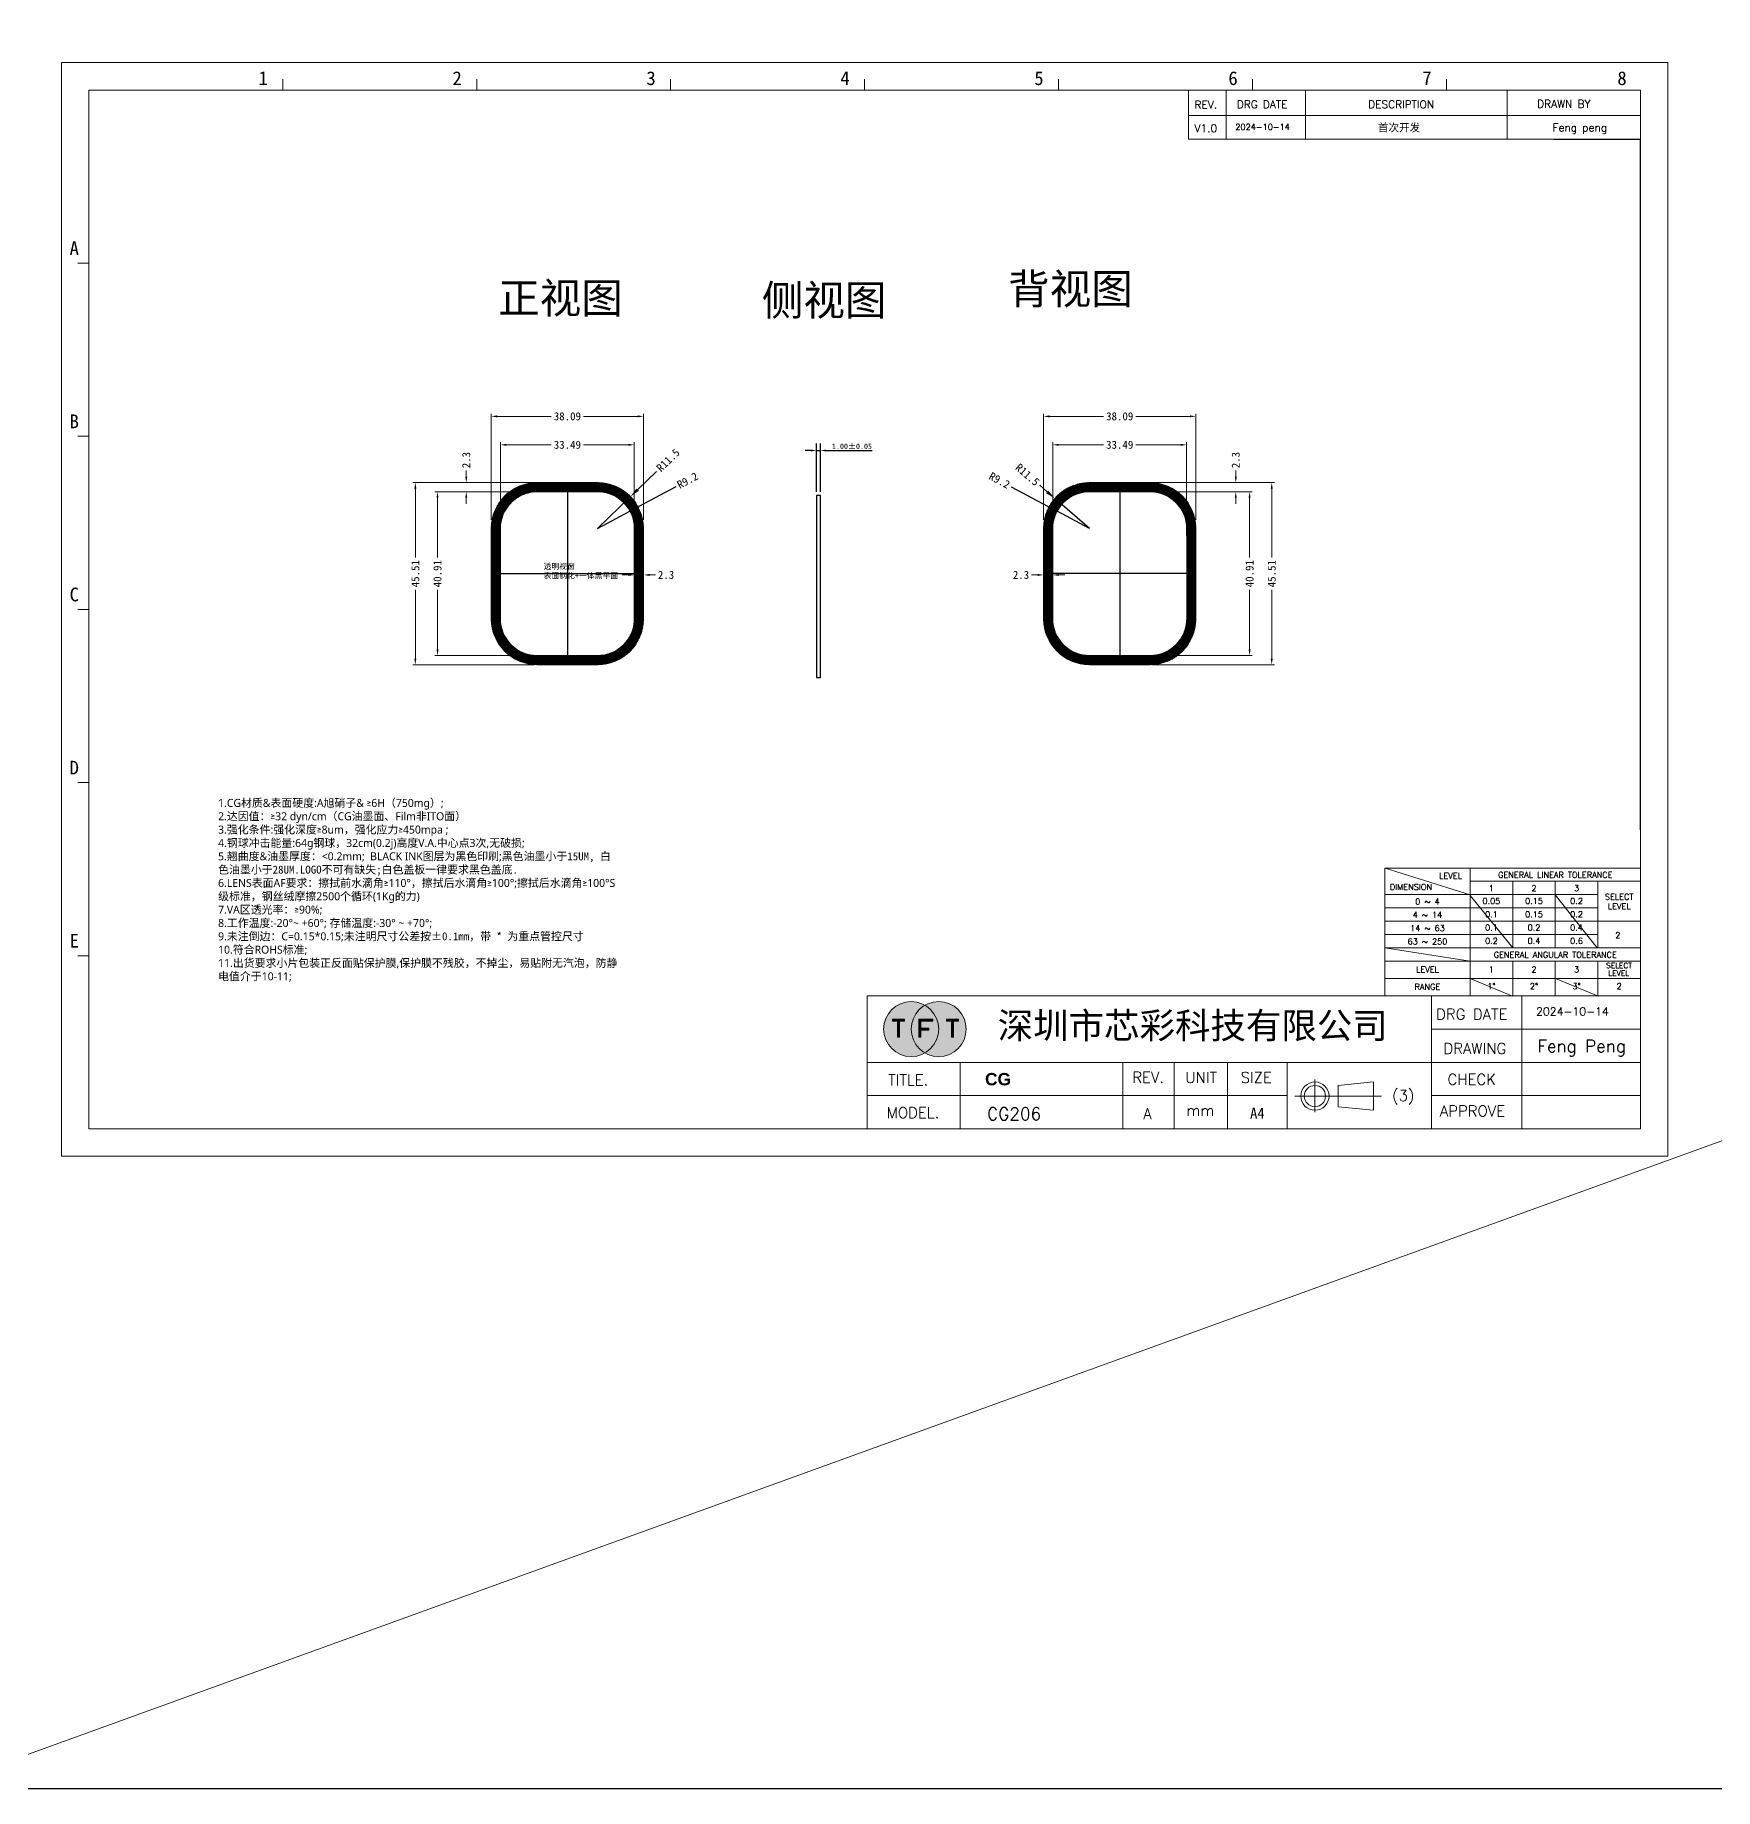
# Model space of a CAD drawing. Header units: inches. Extents: x 1765 to 5217, y -1519 to 441.
# Drawn here: x 3378.1 to 3798.1, y -1072.9 to -634.5 of the extents above; entities that cross this region are included whole.
import ezdxf
from ezdxf.enums import TextEntityAlignment as Align

# ---------------------------------------------------------------- set-up
doc = ezdxf.new("R2010")
doc.units = ezdxf.units.IN
doc.header["$MEASUREMENT"] = 0
for name, color, linetype in [('3', 2, 'Continuous'), ('LENS', 6, 'Continuous'), ('标注', 3, 'Continuous')]:
    doc.layers.add(name, color=color, linetype=linetype)
for name, color, linetype, lineweight in [('AA', 7, 'Continuous', 13), ('DIM', 3, 'Continuous', 15), ('图框', 255, 'Continuous', 5)]:
    doc.layers.add(name, color=color, linetype=linetype, lineweight=lineweight)
doc.styles.add('Arial', font='')
doc.styles.add('C-E02$0$HZ', font='')
doc.styles.add('Chinese', font='')
doc.styles.add('JONES', font='romans.shx')
doc.styles.add('ROMANS', font='romans.shx', dxfattribs={"bigfont": 'gbcbig.shx'})
doc.styles.add('宋', font='', dxfattribs={"height": 2})
doc.styles.add('宋体', font='')
doc.styles.get('Arial').set_extended_font_data('SimSun')
doc.styles.get('C-E02$0$HZ').set_extended_font_data('NSimSun')
doc.styles.get('Chinese').set_extended_font_data('SimSun')
doc.styles.get('宋').set_extended_font_data('SimSun')
doc.styles.get('宋体').set_extended_font_data('SimSun')
doc.dimstyles.new('ISO-25', dxfattribs={"dimtxt": 2, "dimasz": 2.5, "dimexe": 1.25, "dimexo": 0.625, "dimtad": 0, "dimrnd": 0.005, "dimdsep": 46, "dimtxsty": '宋体', "dimcen": 2.5, "dimclrd": 3, "dimclre": 3, "dimclrt": 3, "dimadec": 0, "dimazin": 0, "dimtfac": 1, "dimtmove": 0, "dimatfit": 3, "dimfxl": 0, "dimarcsym": 0})
doc.dimstyles.new('YanXiu', dxfattribs={"dimtxt": 2.5, "dimasz": 2.2, "dimexe": 0.66, "dimexo": 0.66, "dimgap": 0.66, "dimtad": 0, "dimdsep": 46, "dimtxsty": 'Chinese', "dimcen": 0, "dimclrd": 119, "dimclre": 119, "dimclrt": 42, "dimazin": 2, "dimtfac": 1, "dimtofl": 0, "dimtmove": 0, "dimatfit": 3, "dimfxl": 0, "dimlwd": 5, "dimlwe": 5, "dimarcsym": 0})
doc.dimstyles.new('标注-赛华', dxfattribs={"dimtxt": 2.5, "dimasz": 2.5, "dimexe": 1.25, "dimexo": 0.65, "dimtad": 1, "dimzin": 1, "dimdsep": 46, "dimtxsty": 'Arial', "dimcen": 1.5, "dimadec": 0, "dimazin": 0, "dimtfac": 1, "dimtmove": 0, "dimatfit": 3, "dimfxl": 0, "dimtolj": 1, "dimtzin": 0, "dimarcsym": 0})
pattern_1 = [(45, (1446.77874, -112.53366), (-0.0883883476, 0.0883883476), [])]

# ---------------------------------------------------------------- blocks, each defined once
blk = doc.blocks.new('*D38')
at = {"layer": 'Defpoints', "color": 0, "transparency": 16777216}
for p in [(3503.63, -746.34), (3473.17, -791.85), (3503.63, -791.85)]:
    blk.add_point(p, dxfattribs=at)
at = {"layer": '标注', "color": 3, "lineweight": 5, "transparency": 16777216}
for p, q in [((3502.97, -746.34), (3472.51, -746.34)), ((3473.17, -747.84), (3473.17, -765.07)), ((3473.17, -790.35), (3473.17, -773.12)), ((3502.97, -791.85), (3472.51, -791.85))]:
    blk.add_line(p, q, dxfattribs=at)
at = {"layer": '标注', "color": 3, "transparency": 16777216}
for points in [[(3472.92, -747.84), (3473.42, -747.84), (3473.17, -746.34)], [(3472.92, -790.35), (3473.42, -790.35), (3473.17, -791.85)]]:
    blk.add_solid(points, dxfattribs=at)
at = {"layer": '标注', "color": 3, "transparency": 16777216, "insert": (3473.17, -769.1), "char_height": 2, "attachment_point": 5, "rotation": 90, "style": '宋'}
blk.add_mtext('45.51', dxfattribs=at)
blk = doc.blocks.new('*D39')
at = {"layer": 'Defpoints', "color": 0, "transparency": 16777216}
for p in [(3530.22, -729.78), (3492.13, -756.34), (3530.22, -756.34)]:
    blk.add_point(p, dxfattribs=at)
at = {"layer": '标注', "color": 3, "lineweight": 5, "transparency": 16777216}
for p, q in [((3492.13, -755.68), (3492.13, -729.12)), ((3493.63, -729.78), (3507.12, -729.78)), ((3528.72, -729.78), (3515.23, -729.78)), ((3530.22, -755.68), (3530.22, -729.12))]:
    blk.add_line(p, q, dxfattribs=at)
at = {"layer": '标注', "color": 3, "transparency": 16777216}
for points in [[(3493.63, -729.53), (3493.63, -730.03), (3492.13, -729.78)], [(3528.72, -729.53), (3528.72, -730.03), (3530.22, -729.78)]]:
    blk.add_solid(points, dxfattribs=at)
at = {"layer": '标注', "color": 3, "transparency": 16777216, "insert": (3511.18, -729.78), "char_height": 2, "attachment_point": 5, "style": '宋'}
blk.add_mtext('38.09', dxfattribs=at)
blk = doc.blocks.new('*D40')
at = {"layer": 'Defpoints', "color": 0, "transparency": 16777216}
for p in [(3527.92, -769.1), (3530.22, -769.1), (3530.22, -769.42)]:
    blk.add_point(p, dxfattribs=at)
at = {"layer": '标注', "color": 3, "lineweight": 5, "transparency": 16777216}
for p, q in [((3526.42, -769.42), (3524.92, -769.42)), ((3527.92, -769.76), (3527.92, -770.08)), ((3530.22, -769.76), (3530.22, -770.08)), ((3531.72, -769.42), (3533.22, -769.42))]:
    blk.add_line(p, q, dxfattribs=at)
at = {"layer": '标注', "color": 3, "transparency": 16777216}
for points in [[(3526.42, -769.17), (3526.42, -769.67), (3527.92, -769.42)], [(3531.72, -769.17), (3531.72, -769.67), (3530.22, -769.42)]]:
    blk.add_solid(points, dxfattribs=at)
at = {"layer": '标注', "color": 3, "transparency": 16777216, "insert": (3535.85, -769.42), "char_height": 2, "attachment_point": 5, "style": '宋'}
blk.add_mtext('2.3', dxfattribs=at)
blk = doc.blocks.new('*D41')
at = {"layer": 'Defpoints', "color": 0, "transparency": 16777216}
for p in [(3485.9, -746.34), (3513.76, -746.34), (3513.76, -748.64)]:
    blk.add_point(p, dxfattribs=at)
at = {"layer": '标注', "color": 3, "lineweight": 5, "transparency": 16777216}
for p, q in [((3485.9, -744.84), (3485.9, -743.34)), ((3513.1, -746.34), (3485.24, -746.34)), ((3513.1, -748.64), (3485.24, -748.64)), ((3485.9, -750.14), (3485.9, -751.64))]:
    blk.add_line(p, q, dxfattribs=at)
at = {"layer": '标注', "color": 3, "transparency": 16777216}
for points in [[(3485.65, -744.84), (3486.15, -744.84), (3485.9, -746.34)], [(3485.65, -750.14), (3486.15, -750.14), (3485.9, -748.64)]]:
    blk.add_solid(points, dxfattribs=at)
at = {"layer": '标注', "color": 3, "transparency": 16777216, "insert": (3485.9, -740.71), "char_height": 2, "attachment_point": 5, "rotation": 90, "style": '宋'}
blk.add_mtext('2.3', dxfattribs=at)
blk = doc.blocks.new('*D42')
at = {"color": 3, "lineweight": -2, "transparency": 16777216}
for p, q in [((3538.27, -747.37), (3529.03, -752.32)), ((3518.72, -757.84), (3526.83, -753.5))]:
    blk.add_line(p, q, dxfattribs=at)
at = {"color": 3, "transparency": 16777216}
blk.add_solid([(3528.84, -751.95), (3529.23, -752.68), (3526.83, -753.5)], dxfattribs=at)
at = {"layer": 'Defpoints', "color": 0, "transparency": 16777216}
for p in [(3526.83, -753.5), (3518.72, -757.84)]:
    blk.add_point(p, dxfattribs=at)
at = {"color": 3, "transparency": 16777216, "insert": (3541.22, -745.79), "char_height": 2, "attachment_point": 5, "rotation": 28.1713, "style": '宋体'}
blk.add_mtext('R9.2', dxfattribs=at)
blk = doc.blocks.new('*D43')
at = {"layer": 'Defpoints', "color": 0, "transparency": 16777216}
for p in [(3527.92, -736.9), (3494.43, -760.18), (3527.92, -760.18)]:
    blk.add_point(p, dxfattribs=at)
at = {"layer": '标注', "color": 3, "lineweight": 5, "transparency": 16777216}
for p, q in [((3494.43, -759.52), (3494.43, -736.24)), ((3527.92, -759.52), (3527.92, -736.24)), ((3495.93, -736.9), (3507.12, -736.9)), ((3526.42, -736.9), (3515.23, -736.9))]:
    blk.add_line(p, q, dxfattribs=at)
at = {"layer": '标注', "color": 3, "transparency": 16777216}
for points in [[(3495.93, -736.65), (3495.93, -737.15), (3494.43, -736.9)], [(3526.42, -736.65), (3526.42, -737.15), (3527.92, -736.9)]]:
    blk.add_solid(points, dxfattribs=at)
at = {"layer": '标注', "color": 3, "transparency": 16777216, "insert": (3511.18, -736.9), "char_height": 2, "attachment_point": 5, "style": '宋'}
blk.add_mtext('33.49', dxfattribs=at)
blk = doc.blocks.new('*D44')
at = {"layer": 'Defpoints', "color": 0, "transparency": 16777216}
for p in [(3511.18, -748.64), (3478.71, -789.55), (3511.18, -789.55)]:
    blk.add_point(p, dxfattribs=at)
at = {"layer": '标注', "color": 3, "lineweight": 5, "transparency": 16777216}
for p, q in [((3510.52, -748.64), (3478.05, -748.64)), ((3478.71, -750.14), (3478.71, -765.07)), ((3478.71, -788.05), (3478.71, -773.12)), ((3510.52, -789.55), (3478.05, -789.55))]:
    blk.add_line(p, q, dxfattribs=at)
at = {"layer": '标注', "color": 3, "transparency": 16777216}
for points in [[(3478.46, -750.14), (3478.96, -750.14), (3478.71, -748.64)], [(3478.46, -788.05), (3478.96, -788.05), (3478.71, -789.55)]]:
    blk.add_solid(points, dxfattribs=at)
at = {"layer": '标注', "color": 3, "transparency": 16777216, "insert": (3478.71, -769.1), "char_height": 2, "attachment_point": 5, "rotation": 90, "style": '宋'}
blk.add_mtext('40.91', dxfattribs=at)
blk = doc.blocks.new('*D45')
at = {"layer": 'Defpoints', "color": 0, "transparency": 16777216}
for p in [(3574.46, -738.31), (3573.46, -749.58), (3574.46, -749.58)]:
    blk.add_point(p, dxfattribs=at)
at = {"layer": 'DIM', "color": 3, "lineweight": -2, "transparency": 16777216}
for p, q in [((3572.06, -738.31), (3570.66, -738.31)), ((3573.46, -748.67), (3573.46, -736.56)), ((3573.46, -738.31), (3574.46, -738.31)), ((3574.46, -748.67), (3574.46, -736.56)), ((3575.86, -738.31), (3587.42, -738.31))]:
    blk.add_line(p, q, dxfattribs=at)
at = {"layer": 'DIM', "color": 3, "transparency": 16777216}
for points in [[(3572.06, -738.08), (3572.06, -738.55), (3573.46, -738.31)], [(3575.86, -738.08), (3575.86, -738.55), (3574.46, -738.31)]]:
    blk.add_solid(points, dxfattribs=at)
at = {"layer": 'DIM', "color": 3, "transparency": 16777216, "insert": (3582.34, -737.28), "char_height": 1.4, "attachment_point": 5, "style": 'Arial'}
blk.add_mtext('\\A1;1.00±0.05', dxfattribs=at)
blk = doc.blocks.new('*D55')
at = {"layer": 'Defpoints', "color": 0, "transparency": 16777216}
for p in [(3656.82, -746.34), (3656.82, -791.85), (3687.29, -791.85)]:
    blk.add_point(p, dxfattribs=at)
at = {"layer": '标注', "color": 3, "lineweight": 5, "transparency": 16777216}
for p, q in [((3657.48, -746.34), (3687.95, -746.34)), ((3687.29, -747.84), (3687.29, -765.07)), ((3687.29, -790.35), (3687.29, -773.12)), ((3657.48, -791.85), (3687.95, -791.85))]:
    blk.add_line(p, q, dxfattribs=at)
at = {"layer": '标注', "color": 3, "transparency": 16777216}
for points in [[(3687.04, -747.84), (3687.54, -747.84), (3687.29, -746.34)], [(3687.04, -790.35), (3687.54, -790.35), (3687.29, -791.85)]]:
    blk.add_solid(points, dxfattribs=at)
at = {"layer": '标注', "color": 3, "transparency": 16777216, "insert": (3687.29, -769.1), "char_height": 2, "attachment_point": 5, "rotation": 90, "style": '宋'}
blk.add_mtext('45.51', dxfattribs=at)
blk = doc.blocks.new('*D56')
at = {"layer": 'Defpoints', "color": 0, "transparency": 16777216}
for p in [(3630.23, -729.78), (3630.23, -756.34), (3668.32, -756.34)]:
    blk.add_point(p, dxfattribs=at)
at = {"layer": '标注', "color": 3, "lineweight": 5, "transparency": 16777216}
for p, q in [((3630.23, -755.68), (3630.23, -729.12)), ((3631.73, -729.78), (3645.22, -729.78)), ((3666.82, -729.78), (3653.33, -729.78)), ((3668.32, -755.68), (3668.32, -729.12))]:
    blk.add_line(p, q, dxfattribs=at)
at = {"layer": '标注', "color": 3, "transparency": 16777216}
for points in [[(3631.73, -729.53), (3631.73, -730.03), (3630.23, -729.78)], [(3666.82, -729.53), (3666.82, -730.03), (3668.32, -729.78)]]:
    blk.add_solid(points, dxfattribs=at)
at = {"layer": '标注', "color": 3, "transparency": 16777216, "insert": (3649.28, -729.78), "char_height": 2, "attachment_point": 5, "style": '宋'}
blk.add_mtext('38.09', dxfattribs=at)
blk = doc.blocks.new('*D57')
at = {"layer": 'Defpoints', "color": 0, "transparency": 16777216}
for p in [(3630.23, -769.1), (3630.23, -769.42), (3632.53, -769.1)]:
    blk.add_point(p, dxfattribs=at)
at = {"layer": '标注', "color": 3, "lineweight": 5, "transparency": 16777216}
for p, q in [((3628.73, -769.42), (3627.23, -769.42)), ((3630.23, -769.76), (3630.23, -770.08)), ((3632.53, -769.76), (3632.53, -770.08)), ((3634.03, -769.42), (3635.53, -769.42))]:
    blk.add_line(p, q, dxfattribs=at)
at = {"layer": '标注', "color": 3, "transparency": 16777216}
for points in [[(3628.73, -769.17), (3628.73, -769.67), (3630.23, -769.42)], [(3634.03, -769.17), (3634.03, -769.67), (3632.53, -769.42)]]:
    blk.add_solid(points, dxfattribs=at)
at = {"layer": '标注', "color": 3, "transparency": 16777216, "insert": (3624.6, -769.42), "char_height": 2, "attachment_point": 5, "style": '宋'}
blk.add_mtext('2.3', dxfattribs=at)
blk = doc.blocks.new('*D58')
at = {"color": 3, "lineweight": -2, "transparency": 16777216}
for p, q in [((3622.17, -747.36), (3631.42, -752.32)), ((3641.73, -757.84), (3633.62, -753.5))]:
    blk.add_line(p, q, dxfattribs=at)
at = {"color": 3, "transparency": 16777216}
blk.add_solid([(3631.62, -751.95), (3631.22, -752.68), (3633.62, -753.5)], dxfattribs=at)
at = {"layer": 'Defpoints', "color": 0, "transparency": 16777216}
for p in [(3633.62, -753.5), (3641.73, -757.84)]:
    blk.add_point(p, dxfattribs=at)
at = {"color": 3, "transparency": 16777216, "insert": (3619.23, -745.79), "char_height": 2, "attachment_point": 5, "rotation": 331.8287, "style": '宋体'}
blk.add_mtext('R9.2', dxfattribs=at)
blk = doc.blocks.new('*D59')
at = {"layer": 'Defpoints', "color": 0, "transparency": 16777216}
for p in [(3632.53, -736.9), (3632.53, -760.18), (3666.02, -760.18)]:
    blk.add_point(p, dxfattribs=at)
at = {"layer": '标注', "color": 3, "lineweight": 5, "transparency": 16777216}
for p, q in [((3632.53, -759.52), (3632.53, -736.24)), ((3666.02, -759.52), (3666.02, -736.24)), ((3634.03, -736.9), (3645.22, -736.9)), ((3664.52, -736.9), (3653.33, -736.9))]:
    blk.add_line(p, q, dxfattribs=at)
at = {"layer": '标注', "color": 3, "transparency": 16777216}
for points in [[(3634.03, -736.65), (3634.03, -737.15), (3632.53, -736.9)], [(3664.52, -736.65), (3664.52, -737.15), (3666.02, -736.9)]]:
    blk.add_solid(points, dxfattribs=at)
at = {"layer": '标注', "color": 3, "transparency": 16777216, "insert": (3649.28, -736.9), "char_height": 2, "attachment_point": 5, "style": '宋'}
blk.add_mtext('33.49', dxfattribs=at)
blk = doc.blocks.new('*D60')
at = {"layer": 'Defpoints', "color": 0, "transparency": 16777216}
for p in [(3649.28, -748.64), (3649.28, -789.55), (3681.75, -789.55)]:
    blk.add_point(p, dxfattribs=at)
at = {"layer": '标注', "color": 3, "lineweight": 5, "transparency": 16777216}
for p, q in [((3649.94, -748.64), (3682.41, -748.64)), ((3681.75, -750.14), (3681.75, -765.07)), ((3681.75, -788.05), (3681.75, -773.12)), ((3649.94, -789.55), (3682.41, -789.55))]:
    blk.add_line(p, q, dxfattribs=at)
at = {"layer": '标注', "color": 3, "transparency": 16777216}
for points in [[(3681.5, -750.14), (3682, -750.14), (3681.75, -748.64)], [(3681.5, -788.05), (3682, -788.05), (3681.75, -789.55)]]:
    blk.add_solid(points, dxfattribs=at)
at = {"layer": '标注', "color": 3, "transparency": 16777216, "insert": (3681.75, -769.1), "char_height": 2, "attachment_point": 5, "rotation": 90, "style": '宋'}
blk.add_mtext('40.91', dxfattribs=at)
blk = doc.blocks.new('*D62')
at = {"color": 3, "lineweight": -2, "transparency": 16777216}
for p, q in [((3629.27, -747.02), (3631.16, -748.66)), ((3641.73, -757.84), (3633.05, -750.3))]:
    blk.add_line(p, q, dxfattribs=at)
at = {"color": 3, "transparency": 16777216}
blk.add_solid([(3631.44, -748.35), (3630.89, -748.98), (3633.05, -750.3)], dxfattribs=at)
at = {"layer": 'Defpoints', "color": 0, "transparency": 16777216}
for p in [(3633.05, -750.3), (3641.73, -757.84)]:
    blk.add_point(p, dxfattribs=at)
at = {"color": 3, "transparency": 16777216, "insert": (3626.22, -744.37), "char_height": 2, "attachment_point": 5, "rotation": 319.0345, "style": '宋体'}
blk.add_mtext('R11.5', dxfattribs=at)
blk = doc.blocks.new('*D63')
at = {"color": 3, "lineweight": -2, "transparency": 16777216}
for p, q in [((3533.45, -743.55), (3528.77, -748.09)), ((3518.72, -757.84), (3526.97, -749.83))]:
    blk.add_line(p, q, dxfattribs=at)
at = {"color": 3, "transparency": 16777216}
blk.add_solid([(3528.48, -747.79), (3529.06, -748.39), (3526.97, -749.83)], dxfattribs=at)
at = {"layer": 'Defpoints', "color": 0, "transparency": 16777216}
for p in [(3526.97, -749.83), (3518.72, -757.84)]:
    blk.add_point(p, dxfattribs=at)
at = {"color": 3, "transparency": 16777216, "insert": (3536.35, -740.73), "char_height": 2, "attachment_point": 5, "rotation": 44.1389, "style": '宋体'}
blk.add_mtext('R11.5', dxfattribs=at)
blk = doc.blocks.new('*D78')
at = {"layer": 'Defpoints', "color": 0, "transparency": 16777216}
for p in [(3655.2, -746.34), (3655.2, -748.64), (3678.3, -746.34)]:
    blk.add_point(p, dxfattribs=at)
at = {"layer": '标注', "color": 3, "lineweight": 5, "transparency": 16777216}
for p, q in [((3678.3, -744.84), (3678.3, -743.34)), ((3655.86, -746.34), (3678.96, -746.34)), ((3655.86, -748.64), (3678.96, -748.64)), ((3678.3, -750.14), (3678.3, -751.64))]:
    blk.add_line(p, q, dxfattribs=at)
at = {"layer": '标注', "color": 3, "transparency": 16777216}
for points in [[(3678.05, -744.84), (3678.55, -744.84), (3678.3, -746.34)], [(3678.05, -750.14), (3678.55, -750.14), (3678.3, -748.64)]]:
    blk.add_solid(points, dxfattribs=at)
at = {"layer": '标注', "color": 3, "transparency": 16777216, "insert": (3678.3, -740.71), "char_height": 2, "attachment_point": 5, "rotation": 90, "style": '宋'}
blk.add_mtext('2.3', dxfattribs=at)

msp = doc.modelspace()

# ---------------------------------------------------------------- hatches: boundary and pattern name
h = msp.add_hatch()
h.set_pattern_fill('ANSI31', color=256)
h.set_pattern_definition(pattern_1)
h.paths.add_polyline_path([(3518.721, -746.34), (3511.176, -746.34), (3511.176, -748.64), (3518.721, -748.64, -0.4142136), (3527.921, -757.84), (3527.921, -780.35, -0.4142136), (3518.721, -789.55), (3511.176, -789.55), (3511.176, -789.551), (3511.176, -791.85), (3518.721, -791.85, 0.4142136), (3530.221, -780.35), (3530.221, -757.84, 0.4142136)])
h.paths.add_polyline_path([(3511.176, -746.34), (3503.631, -746.34, 0.4142136), (3492.131, -757.84), (3492.131, -780.35, 0.4142136), (3503.631, -791.85), (3511.176, -791.85), (3511.176, -789.55), (3503.631, -789.55, -0.4142136), (3494.431, -780.35), (3494.431, -757.84, -0.4142136), (3503.631, -748.64), (3511.176, -748.64), (3511.176, -748.639)])
h = msp.add_hatch()
h.set_pattern_fill('ANSI31', color=256)
h.set_pattern_definition(pattern_1)
edge = h.paths.add_edge_path()
edge.add_line((3656.824, -746.34), (3641.734, -746.34))
edge.add_arc((3641.734, -757.84), 11.5, 90, 180)
edge.add_line((3630.234, -757.84), (3630.234, -780.35))
edge.add_arc((3641.734, -780.35), 11.5, 180, 270)
edge.add_line((3641.734, -791.85), (3656.824, -791.85))
edge.add_arc((3656.824, -780.35), 11.5, 270, 360)
edge.add_line((3668.324, -780.35), (3668.324, -757.84))
edge.add_arc((3656.824, -757.84), 11.5, 0, 90)
edge = h.paths.add_edge_path(flags=16)
edge.add_line((3641.734, -748.64), (3656.824, -748.64))
edge.add_arc((3656.824, -757.84), 9.2, 0, 90, ccw=False)
edge.add_line((3666.024, -757.84), (3666.024, -780.35))
edge.add_arc((3656.824, -780.35), 9.2, -90, 0, ccw=False)
edge.add_line((3656.824, -789.55), (3641.734, -789.55))
edge.add_arc((3641.734, -780.35), 9.2, 180, 270, ccw=False)
edge.add_line((3632.534, -780.35), (3632.534, -757.84))
edge.add_arc((3641.734, -757.84), 9.2, 90, 180, ccw=False)
h = msp.add_hatch()
h.set_pattern_fill('ANSI31', color=256)
h.paths.add_polyline_path([(3594.248, -880.937), (3595.498, -880.937), (3595.498, -880.437), (3592.498, -880.437), (3592.498, -880.937), (3593.748, -880.937), (3593.748, -884.937), (3594.248, -884.937)])
h = msp.add_hatch(color=256)
h.dxf.hatch_style = 1
h.paths.add_polyline_path([(3595.498, -880.437), (3592.498, -880.437), (3592.498, -880.937), (3593.748, -880.937), (3593.748, -884.937), (3594.248, -884.937), (3594.248, -880.937), (3595.498, -880.937)])
h = msp.add_hatch(color=256)
h.dxf.hatch_style = 1
h.paths.add_polyline_path([(3599.581, -880.937), (3602.581, -880.937), (3602.581, -880.437), (3599.081, -880.437), (3599.081, -884.937), (3599.581, -884.937), (3599.581, -883.187), (3601.581, -883.187), (3601.581, -882.687), (3599.581, -882.687)])
h = msp.add_hatch(color=256)
h.dxf.hatch_style = 1
h.paths.add_polyline_path([(3608.961, -880.437), (3605.961, -880.437), (3605.961, -880.937), (3607.211, -880.937), (3607.211, -884.937), (3607.711, -884.937), (3607.711, -880.937), (3608.961, -880.937)])
at = {"layer": 'DIM'}
h = msp.add_hatch(color=1, dxfattribs=at)
h.dxf.hatch_style = 1
h.paths.add_polyline_path([(3600.581, -888.896, -0.2679492), (3597.141, -882.937, -0.2679492), (3600.581, -876.979, 0.5773503), (3590.261, -882.937, 0.5773503)])
h.paths.add_polyline_path([(3594.248, -884.937), (3593.748, -884.937), (3593.748, -880.937), (3592.498, -880.937), (3592.498, -880.437), (3595.498, -880.437), (3595.498, -880.937), (3594.248, -880.937)], flags=16)
h = msp.add_hatch(color=5, dxfattribs=at)
h.dxf.hatch_style = 1
h.paths.add_polyline_path([(3604.021, -882.937, -0.2679492), (3600.581, -888.896, 0.5773503), (3610.901, -882.937, 0.5773503), (3600.581, -876.979, -0.2679492)])
h.paths.add_polyline_path([(3605.961, -880.437), (3608.961, -880.437), (3608.961, -880.937), (3607.711, -880.937), (3607.711, -884.937), (3607.211, -884.937), (3607.211, -880.937), (3605.961, -880.937)], flags=16)
h = msp.add_hatch(color=3, dxfattribs=at)
h.dxf.hatch_style = 1
h.paths.add_polyline_path([(3600.581, -876.979, 0.2679492), (3597.141, -882.937, 0.2679492), (3600.581, -888.896, 0.2679492), (3604.021, -882.937, 0.2679492)])
h.paths.add_polyline_path([(3602.581, -880.437), (3602.581, -880.937), (3599.581, -880.937), (3599.581, -882.687), (3601.581, -882.687), (3601.581, -883.187), (3599.581, -883.187), (3599.581, -884.937), (3599.081, -884.937), (3599.081, -880.437)], flags=16)

# ---------------------------------------------------------------- linework, layer by layer
for p, q in [((3757.793, -660.508), (3779.493, -660.508)), ((3511.176, -746.34), (3511.176, -791.85)), ((3511.176, -748.64), (3511.176, -789.55)), ((3573.459, -749.584), (3573.459, -795.094)), ((3574.459, -749.584), (3573.459, -749.584)), ((3574.459, -795.094), (3574.459, -749.584)), ((3649.279, -746.34), (3649.279, -791.85)), ((3649.279, -748.64), (3649.279, -789.55)), ((3573.459, -795.094), (3574.459, -795.094)), ((3898.508, -1072.853), (3268.634, -1072.853))]:
    msp.add_line(p, q)
at = {"color": 3, "lineweight": 0}
for p, q in [((3503.631, -746.34), (3518.721, -746.34)), ((3656.824, -746.34), (3641.734, -746.34)), ((3492.131, -757.84), (3492.131, -780.35)), ((3530.221, -757.84), (3530.221, -780.35)), ((3630.234, -757.84), (3630.234, -780.35)), ((3668.324, -757.84), (3668.324, -780.35)), ((3518.721, -791.85), (3503.631, -791.85)), ((3641.734, -791.85), (3656.824, -791.85))]:
    msp.add_line(p, q, dxfattribs=at)
msp.add_lwpolyline([(3779.493, -833.131), (3779.493, -660.508)])
at = {"color": 1, "linetype": 'Continuous'}
for points in [[(3511.176, -748.639), (3511.176, -789.551)], [(3649.279, -748.639), (3649.279, -789.551)], [(3494.432, -769.095), (3527.919, -769.095)], [(3666.023, -769.095), (3632.536, -769.095)]]:
    msp.add_lwpolyline(points, dxfattribs=at)
at = {"color": 3, "lineweight": 0}
for centre, start, end in [((3503.631, -757.84), 90, 180), ((3518.721, -757.84), 0, 90), ((3641.734, -757.84), 90, 180), ((3656.824, -757.84), 0, 90), ((3503.631, -780.35), 180, 270), ((3518.721, -780.35), 270, 0), ((3641.734, -780.35), 180, 270), ((3656.824, -780.35), 270, 0)]:
    msp.add_arc(centre, 11.5, start, end, dxfattribs=at)
at = {"layer": 'AA', "color": 5}
for p, q in [((3518.721, -748.64), (3503.631, -748.64)), ((3641.734, -748.64), (3656.824, -748.64)), ((3494.431, -757.84), (3494.431, -780.35)), ((3527.921, -780.35), (3527.921, -757.84)), ((3632.534, -780.35), (3632.534, -757.84)), ((3666.024, -757.84), (3666.024, -780.35)), ((3503.631, -789.55), (3518.721, -789.55)), ((3656.824, -789.55), (3641.734, -789.55))]:
    msp.add_line(p, q, dxfattribs=at)
for centre, start, end in [((3503.631, -757.84), 90, 180), ((3518.721, -757.84), 0, 90), ((3641.734, -757.84), 90, 180), ((3656.824, -757.84), 0, 90), ((3503.631, -780.35), 180, 270), ((3518.721, -780.35), 270, 0), ((3641.734, -780.35), 180, 270), ((3656.824, -780.35), 270, 0)]:
    msp.add_arc(centre, 9.2, start, end, dxfattribs=at)
at = {"layer": 'DIM', "color": 1}
msp.add_line((5216.637, -397.809), (3352.352, -1072.853), dxfattribs=at)
at = {"layer": 'DIM'}
for p, q in [((3384.656, -641.343), (3384.656, -914.735)), ((3384.656, -641.343), (3786.363, -641.343)), ((3786.363, -641.343), (3786.363, -914.735)), ((3727.198, -874.628), (3727.198, -907.865)), ((3592.498, -880.937), (3592.498, -880.437)), ((3592.498, -880.437), (3595.498, -880.437)), ((3593.748, -880.937), (3592.498, -880.937)), ((3593.748, -884.937), (3593.748, -880.937)), ((3594.248, -880.937), (3594.248, -884.937)), ((3594.248, -880.937), (3595.498, -880.937)), ((3595.498, -880.437), (3595.498, -880.937)), ((3602.581, -880.437), (3599.081, -880.437)), ((3599.081, -880.437), (3599.081, -884.937)), ((3599.581, -880.937), (3602.581, -880.937)), ((3599.581, -880.937), (3599.581, -882.687)), ((3602.581, -880.937), (3602.581, -880.437)), ((3605.961, -880.937), (3605.961, -880.437)), ((3605.961, -880.437), (3608.961, -880.437)), ((3607.211, -880.937), (3605.961, -880.937)), ((3607.211, -884.937), (3607.211, -880.937)), ((3607.711, -880.937), (3607.711, -884.937)), ((3607.711, -880.937), (3608.961, -880.937)), ((3608.961, -880.437), (3608.961, -880.937)), ((3594.248, -884.937), (3593.748, -884.937)), ((3599.081, -884.937), (3599.581, -884.937)), ((3599.581, -882.687), (3601.581, -882.687)), ((3599.581, -883.187), (3599.581, -884.937)), ((3601.581, -883.187), (3599.581, -883.187)), ((3601.581, -882.687), (3601.581, -883.187)), ((3607.711, -884.937), (3607.211, -884.937)), ((3384.656, -914.735), (3786.363, -914.735))]:
    msp.add_line(p, q, dxfattribs=at)
for centre in [(3597.141, -882.937), (3604.021, -882.937)]:
    msp.add_circle(centre, 6.88, dxfattribs=at)
at = {"layer": '图框'}
for p, q in [((3786.363, -641.343), (3786.363, -908.552)), ((3391.525, -648.212), (3391.525, -907.865)), ((3779.493, -648.212), (3391.525, -648.212)), ((3740.696, -648.212), (3391.525, -648.212)), ((3440.016, -648.212), (3440.016, -645.464)), ((3488.507, -648.212), (3488.507, -645.464)), ((3536.998, -648.212), (3536.998, -645.464)), ((3585.49, -648.212), (3585.49, -645.464)), ((3634.005, -648.212), (3634.005, -645.464)), ((3666.46, -660.508), (3666.46, -648.212)), ((3675.918, -660.508), (3675.918, -648.212)), ((3682.501, -648.212), (3682.501, -645.464)), ((3695.761, -660.508), (3695.761, -648.212)), ((3730.997, -648.212), (3730.997, -645.464)), ((3746.17, -660.508), (3746.17, -648.212)), ((3779.493, -648.212), (3779.493, -907.865)), ((3779.493, -654.596), (3666.46, -654.596)), ((3666.46, -660.508), (3779.493, -660.508)), ((3391.525, -691.487), (3388.777, -691.487)), ((3391.525, -734.763), (3388.777, -734.763)), ((3391.525, -778.038), (3388.777, -778.038)), ((3391.525, -821.314), (3388.777, -821.314)), ((3715.58, -862.644), (3715.58, -842.671)), ((3779.493, -842.671), (3715.58, -842.671)), ((3736.939, -849.357), (3715.692, -842.707)), ((3736.884, -862.644), (3736.884, -842.671)), ((3779.493, -846), (3736.884, -846)), ((3747.536, -862.644), (3747.536, -846)), ((3758.189, -862.644), (3758.189, -846)), ((3768.841, -862.644), (3768.841, -846)), ((3768.841, -849.329), (3715.58, -849.329)), ((3736.929, -849.516), (3747.536, -862.644)), ((3758.133, -849.404), (3768.679, -862.644)), ((3768.841, -852.658), (3715.58, -852.658)), ((3779.493, -855.987), (3715.58, -855.987)), ((3768.841, -859.315), (3715.58, -859.315)), ((3715.58, -874.628), (3715.58, -862.644)), ((3715.58, -862.644), (3736.893, -865.991)), ((3768.841, -862.644), (3715.58, -862.644)), ((3779.493, -862.644), (3715.58, -862.644)), ((3779.493, -862.644), (3715.58, -862.644)), ((3736.884, -874.628), (3736.884, -862.644)), ((3779.493, -873.701), (3779.493, -861.383)), ((3391.525, -864.589), (3388.777, -864.589)), ((3779.493, -865.973), (3715.58, -865.973)), ((3747.536, -874.628), (3747.536, -865.973)), ((3758.189, -874.628), (3758.189, -865.973)), ((3768.841, -874.628), (3768.841, -865.973)), ((3779.493, -870.329), (3715.58, -870.329)), ((3736.884, -870.329), (3747.475, -874.721)), ((3758.245, -870.329), (3768.904, -874.721)), ((3586.138, -874.628), (3586.138, -907.865)), ((3586.138, -874.628), (3779.493, -874.628)), ((3779.493, -874.628), (3715.58, -874.628)), ((3727.198, -874.628), (3727.198, -907.865)), ((3749.787, -874.628), (3749.787, -907.865)), ((3779.493, -874.628), (3779.493, -907.865)), ((3727.198, -882.937), (3779.493, -882.937)), ((3586.138, -891.246), (3779.493, -891.246)), ((3609.417, -891.246), (3609.417, -907.865)), ((3650.026, -891.246), (3650.026, -907.865)), ((3662.927, -891.246), (3662.927, -907.865)), ((3676.235, -891.246), (3676.235, -907.865)), ((3691.172, -891.246), (3691.172, -907.865)), ((3698.088, -895.526), (3698.088, -903.704)), ((3712.752, -896.148), (3703.926, -897.031)), ((3703.926, -902.326), (3703.926, -897.031)), ((3712.752, -903.209), (3712.752, -896.148)), ((3586.138, -899.556), (3691.172, -899.556)), ((3693.098, -899.679), (3714.713, -899.679)), ((3703.926, -902.326), (3712.752, -903.209)), ((3727.198, -899.556), (3779.493, -899.556)), ((3779.493, -907.865), (3391.525, -907.865)), ((3642.466, -907.865), (3642.497, -907.865)), ((3780.18, -914.735), (3384.656, -914.735))]:
    msp.add_line(p, q, dxfattribs=at)
for radius in [3.531, 2.648]:
    msp.add_circle((3698.088, -899.679), radius, dxfattribs=at)

# ---------------------------------------------------------------- texts
at = {"layer": '3', "color": 0, "lineweight": 5, "char_height": 6.34368, "width": 72.34029, "attachment_point": 1, "style": '宋体'}
for s, insert in [('{\\H1.2x;正视图}', (3493.876, -696.399)), ('{\\fSimSun|b0|i0|c134|p2;\\H1.2x;侧视图}', (3559.81, -696.935)), ('{\\fSimSun|b0|i0|c134|p2;\\H1.2x;背视图}', (3621.386, -694.112))]:
    msp.add_mtext(s, dxfattribs=dict(at, insert=insert))
at = {"layer": 'DIM', "color": 0, "insert": (3423.849, -825.404), "char_height": 2, "width": 99.91401, "attachment_point": 1, "style": '宋体'}
msp.add_mtext('{\\fMicrosoft YaHei|b0|i0|c134|p34;1.CG材质&表面硬度:\\C1;A旭硝子& ≥6H（750mg）\\C0;;}\\P{\\fMicrosoft YaHei|b0|i0|c134|p34;2.达因值：≥32 dyn/cm（CG油墨面、Film非ITO面）}\\P{\\fMicrosoft YaHei|b0|i0|c134|p34;3.强化条件:强化深度≥8um，强化应力≥450mpa ;}\\P{\\fMicrosoft YaHei|b0|i0|c134|p34;4.钢球冲击能量:64g钢球，32cm(0.2j)高度V.A.中心点3次,无破损;}\\P{\\fMicrosoft YaHei|b0|i0|c134|p34;5.翘曲度&油墨厚度：<0.2mm;  BLACK INK图层为黑色印刷;\\fSimSun|b0|i0|c134|p2;\\C256;黑色油墨小于15UM, 白色油墨小于28UM.LOGO不可有缺失;\\C1;白色盖板一律要求黑色盖底\\C256;.}\\P{\\fMicrosoft YaHei|b0|i0|c134|p34;\\C4;6.LENS表面AF要求：擦拭前水滴角≥110°，擦拭后水滴角≥100°;擦拭后水滴角≥100°S级标准，钢丝绒摩擦2500个循环(1Kg的力)\\fSimSun|b0|i0|c134|p2;\\P\\fMicrosoft YaHei|b0|i0|c134|p34;\\C0;7.VA区透光率：\\C1;≥90%;\\fSimSun|b0|i0|c134|p2;\\P\\fMicrosoft YaHei|b0|i0|c134|p34;\\C0;8.工作温度:-20°~ +60°; 存储温度:-30° ~ +70°;}\\P{\\fMicrosoft YaHei|b0|i0|c134|p34;9.未注倒边：C=0.15*0.15;\\fSimSun|b0|i0|c134|p2;\\C256;未注明尺寸公差按±0.1mm，带 * 为重点管控尺寸}\\P{\\fMicrosoft YaHei|b0|i0|c134|p34;10.符合ROHS标准;}\\P{\\fMicrosoft YaHei|b0|i0|c134|p34;11.\\C4;出货要求小片包装正反面贴保护膜,\\C0;保护膜不残胶，不掉尘，易贴附无汽泡，防静电值介于10-11;}', dxfattribs=at)
at = {"layer": 'DIM', "insert": (3618.778, -878.794), "char_height": 6.5, "attachment_point": 1}
msp.add_mtext_dynamic_manual_height_columns('{\\fSimSun|b0|i0|c134|p2;\\C1;深圳市芯彩科技有限公司}', width=161.44864, gutter_width=12.5, heights=[0], dxfattribs=at)
at = {"layer": 'LENS', "insert": (3505.225, -766.563), "char_height": 1.4, "width": 29.28336, "attachment_point": 1, "style": 'Arial'}
msp.add_mtext('透明视窗\\P{\\C1;表面钢化+一体黑平面}', dxfattribs=at)
at = {"layer": '图框'}
for s, height, p in [('1', 3.434, (3433.958, -646.973)), ('2', 3.434, (3482.449, -646.973)), ('3', 3.434, (3530.94, -646.973)), ('4', 3.434, (3579.432, -646.973)), ('5', 3.434, (3627.923, -646.973)), ('6', 3.435, (3676.442, -646.973)), ('7', 3.435, (3724.939, -646.973)), ('8', 3.435, (3773.709, -646.973)), ('A', 3.435, (3386.715, -689.468)), ('B', 3.435, (3386.715, -732.743)), ('C', 3.435, (3386.715, -776.019)), ('D', 3.435, (3386.715, -819.294)), ('E', 3.435, (3386.715, -862.57)), ('A4', 2.6897, (3681.875, -905.29))]:
    msp.add_text(s, height=height, dxfattribs=at).set_placement(p)
for s, height, style, p in [('REV.', 1.9386, 'JONES', (3667.966, -652.836)), ('DRG DATE', 1.9386, 'JONES', (3678.544, -652.76)), ('DESCRIPTION', 1.93861, 'JONES', (3711.392, -652.76)), ('DRAWN BY ', 1.9386, 'JONES', (3753.642, -652.643)), ('LEVEL', 1.4867, 'JONES', (3729.144, -845.369)), ('DIMENSION', 1.4867, 'JONES', (3716.812, -848.161)), ('DRAWING', 2.7158, 'JONES', (3730.231, -889.139)), ('REV.', 2.7158, 'ROMANS', (3652.429, -896.351)), ('UNIT', 2.7158, 'ROMANS', (3665.688, -896.39)), ('SIZE', 2.7158, 'ROMANS', (3679.518, -896.39)), ('CHECK', 2.7158, 'JONES', (3731.242, -896.861)), ('(3)', 2.7158, 'ROMANS', (3717.386, -900.909)), ('mm', 2.7158, 'ROMANS', (3665.957, -904.599)), ('APPROVE', 2.7158, 'JONES', (3729.323, -904.768))]:
    msp.add_text(s, height=height, dxfattribs=dict(at, style=style)).set_placement(p)
at = {"layer": '图框', "color": 3}
for s, height, style, p in [('V1.0', 1.9386, 'JONES', (3668.014, -658.748)), ('首次开发', 1.9386, 'C-E02$0$HZ', (3713.842, -658.581)), ('Feng peng', 1.9386, 'JONES', (3757.468, -658.555)), ('Feng Peng', 3.0905, 'ROMANS', (3753.708, -888.715)), ('A', 2.716, 'JONES', (3655.157, -905.417))]:
    msp.add_text(s, height=height, dxfattribs=dict(at, style=style)).set_placement(p)
at = {"layer": '图框', "style": 'JONES'}
for s, height, p in [('GENERAL LINEAR TOLERANCE', 1.48673, (3758.189, -845.135)), ('0 ~ 4', 1.4867, (3726.232, -851.792)), ('0.05', 1.4867, (3742.21, -851.659)), ('1', 1.487, (3742.21, -848.463)), ('0.15', 1.4867, (3752.863, -851.659)), ('2', 1.487, (3752.863, -848.463)), ('0.2', 1.4867, (3763.515, -851.659)), ('3', 1.487, (3763.515, -848.463)), ('SELECT', 1.4867, (3774.167, -850.594)), ('4 ~ 14', 1.4867, (3726.232, -855.121)), ('0.1', 1.4867, (3742.21, -854.988)), ('0.15', 1.4867, (3752.863, -854.988)), ('0.2', 1.4867, (3763.515, -854.988)), ('LEVEL', 1.4867, (3774.167, -852.991)), ('14 ~ 63', 1.4867, (3726.232, -858.45)), ('0.1', 1.4867, (3742.21, -858.317)), ('0.2', 1.4867, (3752.863, -858.317)), ('0.4', 1.4867, (3763.515, -858.317)), ('2', 1.487, (3773.825, -860.225)), ('63 ~ 250', 1.4867, (3726.232, -861.779)), ('0.2', 1.4867, (3742.21, -861.646)), ('0.4', 1.4867, (3752.863, -861.646)), ('0.6', 1.4867, (3763.515, -861.646)), ('LEVEL', 1.4867, (3726.232, -868.769)), ('1', 1.487, (3742.21, -868.769)), ('GENERAL ANGULAR TOLERANCE', 1.48673, (3758.189, -865.108)), ('2', 1.487, (3752.863, -868.769)), ('3', 1.487, (3763.515, -868.769)), ('SELECT', 1.3381, (3774.126, -867.705)), ('RANGE', 1.4867, (3726.232, -873.097)), ('1%%d', 1.4867, (3742.21, -872.964)), ('2%%d', 1.4867, (3752.863, -872.964)), ('3%%d', 1.4867, (3763.515, -872.964)), ('LEVEL', 1.3381, (3774.053, -869.633)), ('2', 1.487, (3774.167, -872.964))]:
    msp.add_text(s, height=height, dxfattribs=at).set_placement(p, align=Align.CENTER)
for s, p in [('DRG DATE', (3728.396, -881.39)), ('TITLE.', (3591.406, -897.841)), ('MODEL.', (3591.023, -906.013))]:
    msp.add_text(s, height=2.7158, dxfattribs=at).set_placement(p, align=Align.BOTTOM_LEFT)
at = {"layer": '图框', "color": 3, "width": 32.59129, "attachment_point": 1}
for s, insert, char_height, style in [('2024-10-14', (3678.184, -656.706), 1.5, 'JONES'), ('2024-10-14', (3753.391, -877.525), 2, 'ROMANS'), ('{\\fArial|b1|i0|c0|p32;CG}', (3615.614, -893.902), 3.09053, 'ROMANS'), ('CG206', (3616.126, -902.57), 3.0905, 'ROMANS')]:
    msp.add_mtext(s, dxfattribs=dict(at, insert=insert, char_height=char_height, style=style))

# ---------------------------------------------------------------- dimensions: what is measured, and where the dimension line sits
for center, mpoint, picture, middle in [((3518.721, -757.84), (3526.974, -749.831), '*D63', (3536.353, -740.73)), ((3518.721, -757.84), (3526.831, -753.497), '*D42', (3541.222, -745.79)), ((3641.734, -757.84), (3633.624, -753.497), '*D58', (3619.233, -745.79))]:
    dim = msp.add_radius_dim(center=center, mpoint=mpoint, dimstyle='ISO-25', override={"dimfxl": 1.25})
    dim.commit()
    dim.dimension.update_dxf_attribs({"geometry": picture, "text_midpoint": middle, "dimtype": 164})
dim = msp.add_radius_dim(center=(3641.734, -757.84), mpoint=(3633.05, -750.301), dimstyle='ISO-25', override={"dimfxl": 1.25})
dim.commit()
dim.dimension.update_dxf_attribs({"geometry": '*D62', "text_midpoint": (3626.219, -744.369)})
at = {"layer": 'DIM'}
dim = msp.add_linear_dim(base=(3574.459, -738.315), p1=(3573.459, -749.584), p2=(3574.459, -749.584), dimstyle='标注-赛华', override={"dimscale": 1.4, "dimtxt": 1, "dimasz": 1, "dimgap": 0.2, "dimclrd": 3, "dimclre": 3, "dimclrt": 3, "dimtol": 1, "dimtp": 0.05, "dimtm": 0.05}, dxfattribs=at)
dim.commit()
dim.dimension.update_dxf_attribs({"geometry": '*D45', "text_midpoint": (3582.342, -737.284)})
at = {"layer": '标注'}
for base, p1, p2, picture, middle in [((3530.221, -729.776), (3492.131, -756.34), (3530.221, -756.34), '*D39', (3511.176, -729.776)), ((3527.921, -736.897), (3494.431, -760.184), (3527.921, -760.184), '*D43', (3511.176, -736.897)), ((3530.221, -769.418), (3527.921, -769.095), (3530.221, -769.095), '*D40', (3535.853, -769.418))]:
    dim = msp.add_linear_dim(base=base, p1=p1, p2=p2, dimstyle='YanXiu', override={"dimasz": 1.5, "dimtxsty": '宋', "dimclrd": 3, "dimclre": 3, "dimclrt": 3}, dxfattribs=at)
    dim.commit()
    dim.dimension.update_dxf_attribs({"geometry": picture, "text_midpoint": middle})
for base, p1, p2, angle, picture, middle in [((3630.234, -729.776), (3668.324, -756.34), (3630.234, -756.34), 180, '*D56', (3649.279, -729.776)), ((3632.534, -736.897), (3666.024, -760.184), (3632.534, -760.184), 180, '*D59', (3649.279, -736.897)), ((3485.898, -746.34), (3513.76, -748.64), (3513.76, -746.34), 90, '*D41', (3485.898, -740.708)), ((3678.299, -746.34), (3655.205, -748.64), (3655.205, -746.34), 90, '*D78', (3678.299, -740.708)), ((3473.166, -791.85), (3503.631, -746.34), (3503.631, -791.85), 90, '*D38', (3473.166, -769.095)), ((3478.706, -789.55), (3511.176, -748.64), (3511.176, -789.55), 90, '*D44', (3478.706, -769.095)), ((3681.749, -789.55), (3649.279, -748.64), (3649.279, -789.55), 90, '*D60', (3681.749, -769.095)), ((3687.289, -791.85), (3656.824, -746.34), (3656.824, -791.85), 90, '*D55', (3687.289, -769.095)), ((3630.234, -769.418), (3632.534, -769.095), (3630.234, -769.095), 180, '*D57', (3624.602, -769.418))]:
    dim = msp.add_linear_dim(base=base, p1=p1, p2=p2, angle=angle, dimstyle='YanXiu', override={"dimasz": 1.5, "dimtxsty": '宋', "dimclrd": 3, "dimclre": 3, "dimclrt": 3}, dxfattribs=at)
    dim.commit()
    dim.dimension.update_dxf_attribs({"geometry": picture, "text_midpoint": middle})

doc.saveas('drawing.dxf')
